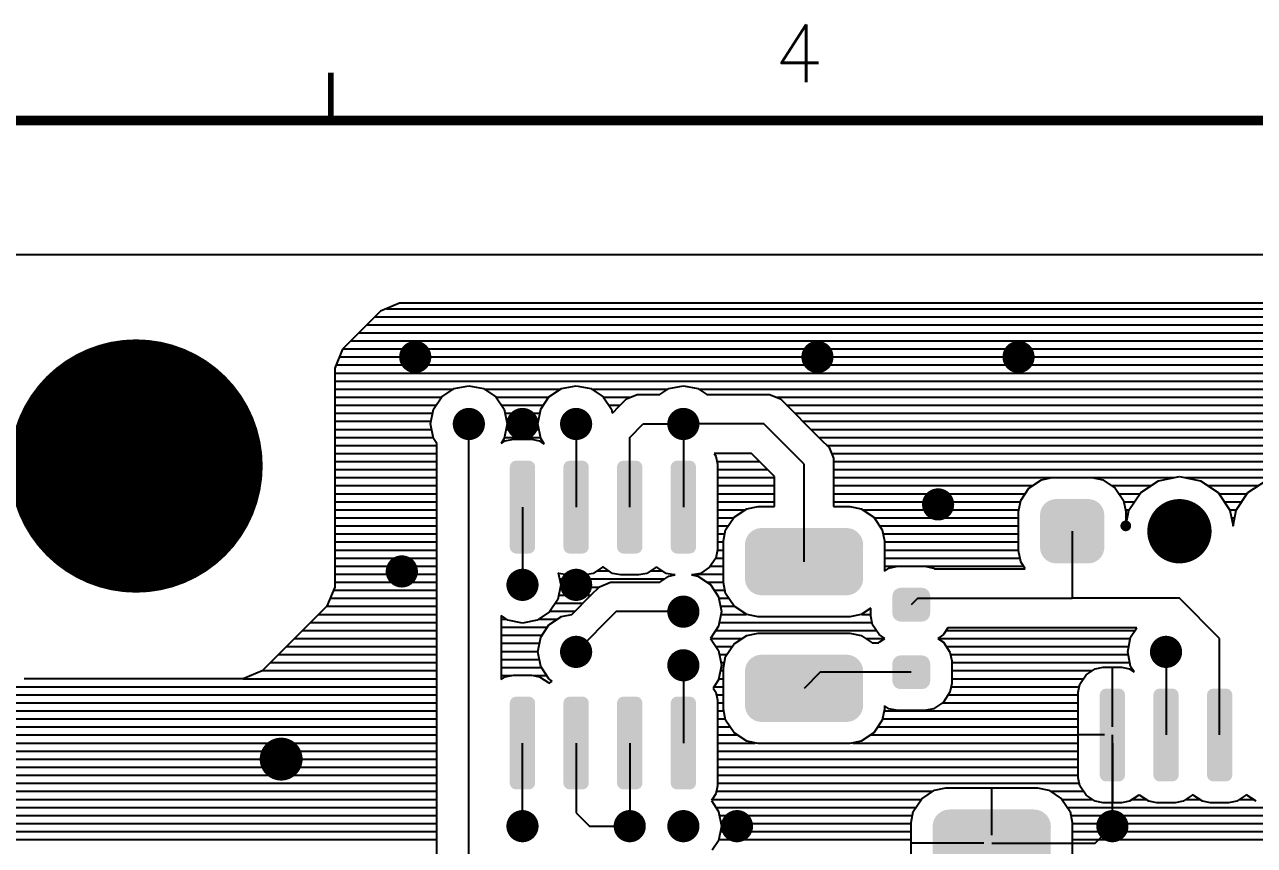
# Model space of a CAD drawing. Extents: x 295 to 953, y 10 to 290.
# Drawn here: x 622.3 to 686.3, y 247.2 to 290 of the extents above; entities that cross this region are included whole.
import ezdxf
from ezdxf.enums import TextEntityAlignment as Align

# ---------------------------------------------------------------- set-up
doc = ezdxf.new("R2010")
doc.units = 0
doc.header["$LTSCALE"] = 5
doc.header["$MEASUREMENT"] = 0
doc.layers.get('0').update_dxf_attribs({"linetype": 'CONTINUOUS', "lineweight": 25})
doc.layers.add('문자', color=4, linetype='CONTINUOUS')
doc.layers.add('테두리', color=3, linetype='CONTINUOUS')
doc.styles.get("Standard").update_dxf_attribs({"font": 'simplex.shx'})

# ---------------------------------------------------------------- blocks, each defined once
blk = doc.blocks.new('C')
at = {"layer": '테두리'}
for points, const_width in [([(161.25, 287.5), (161.25, 285)], 0.3), ([(15, 285), (15, 15), (405, 15), (405, 285), (15, 285)], 0.5)]:
    blk.add_lwpolyline(points, dxfattribs=dict(at, const_width=const_width))
at = {"layer": '문자'}
blk.add_text('4', height=3, dxfattribs=at).set_placement((185.625, 288.5), align=Align.MIDDLE)

msp = doc.modelspace()

# ---------------------------------------------------------------- linework, layer by layer
for p, q in [((845.877, 277.997), (529.077, 277.997)), ((640.809, 275.069), (638.836, 273.096)), ((641.798, 275.477), (640.809, 275.069)), ((641.122, 275.197), (825.722, 275.197)), ((825.045, 275.477), (641.798, 275.477)), ((640.105, 274.359), (826.739, 274.359)), ((640.524, 274.778), (826.319, 274.778)), ((639.686, 273.94), (827.158, 273.94)), ((638.836, 273.096), (638.429, 272.107)), ((638.848, 273.102), (827.996, 273.102)), ((639.267, 273.521), (827.577, 273.521)), ((638.663, 272.683), (828.415, 272.683)), ((638.429, 272.107), (638.429, 260.691)), ((638.429, 271.844), (829.253, 271.844)), ((638.49, 272.264), (828.834, 272.264)), ((638.429, 271.425), (829.516, 271.425)), ((644, 270.604), (644.648, 271.034)), ((644.648, 271.034), (645.414, 271.185)), ((645.414, 271.185), (646.174, 271.034)), ((646.174, 271.034), (646.822, 270.604)), ((649.588, 270.604), (650.236, 271.034)), ((650.236, 271.034), (651.002, 271.185)), ((651.002, 271.185), (651.762, 271.034)), ((651.762, 271.034), (652.41, 270.604)), ((655.366, 270.727), (655.824, 271.034)), ((655.824, 271.034), (656.59, 271.185)), ((656.59, 271.185), (657.35, 271.034)), ((657.35, 271.034), (657.808, 270.727)), ((638.429, 271.006), (644.609, 271.006)), ((638.429, 270.587), (643.994, 270.587)), ((643.57, 269.956), (644, 270.604)), ((646.213, 271.006), (650.197, 271.006)), ((646.822, 270.604), (647.252, 269.956)), ((646.827, 270.587), (649.582, 270.587)), ((649.158, 269.956), (649.588, 270.604)), ((651.801, 271.006), (655.785, 271.006)), ((652.41, 270.604), (652.84, 269.956)), ((652.415, 270.587), (653.846, 270.587)), ((653.186, 270.062), (653.622, 270.492)), ((653.622, 270.492), (654.187, 270.727)), ((654.187, 270.727), (655.366, 270.727)), ((657.389, 271.006), (767.293, 271.006)), ((657.808, 270.727), (661.082, 270.727)), ((661.082, 270.727), (661.647, 270.492)), ((661.423, 270.587), (766.768, 270.587)), ((661.647, 270.492), (663.742, 268.397)), ((638.429, 270.168), (643.709, 270.168)), ((638.429, 269.749), (643.53, 269.749)), ((643.419, 269.19), (643.57, 269.956)), ((647.112, 270.168), (649.297, 270.168)), ((647.252, 269.956), (647.403, 269.19)), ((647.291, 269.749), (649.118, 269.749)), ((649.007, 269.19), (649.158, 269.956)), ((652.7, 270.168), (653.298, 270.168)), ((652.84, 269.956), (652.879, 269.754)), ((652.879, 269.754), (652.924, 269.794)), ((652.924, 269.794), (653.186, 270.062)), ((661.971, 270.168), (735.906, 270.168)), ((662.39, 269.749), (722.83, 269.749)), ((638.429, 269.33), (643.447, 269.33)), ((643.57, 268.43), (643.419, 269.19)), ((645.414, 245.441), (645.414, 269.19)), ((647.403, 269.19), (647.252, 268.43)), ((647.375, 269.33), (649.035, 269.33)), ((649.158, 268.43), (649.007, 269.19)), ((651.002, 269.19), (651.002, 264.859)), ((653.796, 268.492), (654.494, 269.19)), ((654.494, 269.19), (656.59, 269.19)), ((656.59, 269.19), (656.59, 264.859)), ((660.781, 269.19), (656.59, 269.19)), ((662.876, 267.095), (660.781, 269.19)), ((662.809, 269.33), (722.209, 269.33)), ((638.429, 268.911), (643.475, 268.911)), ((638.429, 268.492), (643.558, 268.492)), ((647.263, 268.492), (649.146, 268.492)), ((647.347, 268.911), (649.063, 268.911)), ((653.796, 264.859), (653.796, 268.492)), ((663.228, 268.911), (721.93, 268.911)), ((663.647, 268.492), (716.638, 268.492)), ((638.429, 268.073), (643.737, 268.073)), ((643.737, 268.179), (643.57, 268.43)), ((643.737, 246.453), (643.737, 268.179)), ((647.252, 268.43), (647.09, 268.179)), ((647.09, 268.167), (647.308, 268.313)), ((647.09, 268.179), (647.09, 268.167)), ((647.308, 268.313), (647.733, 268.397)), ((647.733, 268.397), (648.677, 268.397)), ((648.677, 268.397), (649.102, 268.313)), ((649.102, 268.313), (649.342, 268.156)), ((649.342, 268.156), (649.158, 268.43)), ((663.742, 268.397), (664.178, 267.966)), ((664.066, 268.073), (713.408, 268.073)), ((664.178, 267.966), (664.413, 267.402)), ((638.429, 267.653), (643.737, 267.653)), ((638.429, 267.234), (643.737, 267.234)), ((660.144, 267.653), (658.188, 267.653)), ((658.188, 267.653), (658.283, 267.514)), ((658.283, 267.514), (658.367, 267.095)), ((658.339, 267.234), (660.563, 267.234)), ((661.339, 266.458), (660.144, 267.653)), ((664.307, 267.653), (703.579, 267.653)), ((664.413, 267.402), (664.413, 264.893)), ((664.413, 267.234), (703.227, 267.234)), ((638.429, 266.815), (643.737, 266.815)), ((658.367, 267.095), (658.367, 262.63)), ((658.367, 266.815), (660.982, 266.815)), ((662.876, 262.015), (662.876, 267.095)), ((664.413, 266.815), (703.015, 266.815)), ((638.429, 266.396), (643.737, 266.396)), ((638.429, 265.977), (643.737, 265.977)), ((658.367, 266.396), (661.339, 266.396)), ((658.367, 265.977), (661.339, 265.977)), ((661.339, 264.893), (661.339, 266.458)), ((664.413, 266.396), (682.155, 266.396)), ((664.413, 265.977), (674.784, 265.977)), ((674.594, 265.854), (675.242, 266.284)), ((675.242, 266.284), (675.812, 266.396)), ((675.812, 266.396), (677.874, 266.396)), ((677.874, 266.396), (678.444, 266.284)), ((678.444, 266.284), (679.092, 265.854)), ((678.902, 265.977), (680.959, 265.977)), ((680.417, 265.619), (681.339, 266.234)), ((681.339, 266.234), (682.434, 266.452)), ((682.434, 266.452), (683.524, 266.234)), ((682.708, 266.396), (687.743, 266.396)), ((683.524, 266.234), (684.446, 265.619)), ((683.904, 265.977), (686.547, 265.977)), ((686.005, 265.619), (686.927, 266.234)), ((638.429, 265.558), (643.737, 265.558)), ((658.367, 265.558), (661.339, 265.558)), ((664.413, 265.558), (674.399, 265.558)), ((674.164, 265.206), (674.594, 265.854)), ((679.092, 265.854), (679.523, 265.206)), ((679.288, 265.558), (680.378, 265.558)), ((679.802, 264.692), (680.417, 265.619)), ((684.446, 265.619), (685.06, 264.692)), ((684.485, 265.558), (685.966, 265.558)), ((685.39, 264.692), (686.005, 265.619)), ((638.429, 265.139), (643.737, 265.139)), ((638.429, 264.72), (643.737, 264.72)), ((648.208, 264.859), (648.208, 260.808)), ((658.367, 265.139), (661.339, 265.139)), ((658.367, 264.72), (659.814, 264.72)), ((659.233, 264.334), (659.892, 264.776)), ((659.892, 264.776), (660.479, 264.893)), ((660.479, 264.893), (661.339, 264.893)), ((664.413, 265.139), (674.153, 265.139)), ((664.413, 264.893), (665.268, 264.893)), ((665.268, 264.893), (665.854, 264.776)), ((665.854, 264.776), (666.514, 264.334)), ((665.933, 264.72), (674.069, 264.72)), ((674.052, 264.636), (674.164, 265.206)), ((674.052, 262.574), (674.052, 264.636)), ((679.523, 265.206), (679.64, 264.636)), ((679.534, 265.139), (680.098, 265.139)), ((679.618, 264.72), (679.819, 264.72)), ((679.64, 263.882), (679.802, 264.692)), ((679.64, 264.636), (679.64, 263.882)), ((684.764, 265.139), (685.686, 265.139)), ((685.044, 264.72), (685.407, 264.72)), ((685.06, 264.692), (685.228, 263.882)), ((685.228, 263.882), (685.39, 264.692)), ((638.429, 264.301), (643.737, 264.301)), ((658.367, 264.301), (659.21, 264.301)), ((658.791, 263.675), (659.233, 264.334)), ((666.514, 264.334), (666.955, 263.675)), ((666.536, 264.301), (674.052, 264.301)), ((679.64, 264.301), (679.724, 264.301)), ((685.139, 264.301), (685.312, 264.301)), ((638.429, 263.882), (643.737, 263.882)), ((638.429, 263.462), (643.737, 263.462)), ((658.367, 263.882), (658.931, 263.882)), ((658.367, 263.462), (658.752, 263.462)), ((658.674, 263.094), (658.791, 263.675)), ((666.816, 263.882), (674.052, 263.882)), ((666.955, 263.675), (667.073, 263.094)), ((666.994, 263.462), (674.052, 263.462)), ((676.846, 263.602), (676.846, 260.11)), ((685.222, 263.882), (685.228, 263.882)), ((638.429, 263.043), (643.737, 263.043)), ((658.367, 263.043), (658.674, 263.043)), ((658.674, 260.937), (658.674, 263.094)), ((667.073, 263.094), (667.073, 261.529)), ((667.073, 263.043), (674.052, 263.043)), ((638.429, 262.624), (643.737, 262.624)), ((638.429, 262.205), (643.737, 262.205)), ((658.283, 262.205), (657.959, 261.73)), ((658.367, 262.63), (658.283, 262.205)), ((658.283, 262.205), (658.674, 262.205)), ((658.367, 262.624), (658.674, 262.624)), ((667.073, 262.624), (674.052, 262.624)), ((667.073, 262.205), (674.125, 262.205)), ((674.164, 262.004), (674.052, 262.574)), ((638.429, 261.786), (643.737, 261.786)), ((650.102, 261.406), (650.074, 261.428)), ((650.074, 261.428), (650.197, 260.808)), ((652.371, 261.73), (651.896, 261.406)), ((652.08, 261.535), (652.711, 261.535)), ((652.399, 261.764), (652.371, 261.73)), ((652.421, 261.73), (652.399, 261.764)), ((652.896, 261.406), (652.421, 261.73)), ((655.165, 261.73), (654.69, 261.406)), ((654.874, 261.535), (655.505, 261.535)), ((655.193, 261.764), (655.165, 261.73)), ((655.215, 261.73), (655.193, 261.764)), ((655.69, 261.406), (655.215, 261.73)), ((657.959, 261.73), (657.484, 261.406)), ((658.003, 261.786), (658.674, 261.786)), ((667.073, 261.786), (674.304, 261.786)), ((667.073, 261.529), (667.302, 261.685)), ((667.302, 261.685), (667.76, 261.775)), ((667.76, 261.775), (669.163, 261.775)), ((669.163, 261.775), (669.621, 261.685)), ((669.621, 261.685), (669.671, 261.646)), ((669.671, 261.646), (674.399, 261.646)), ((674.399, 261.646), (674.164, 262.004)), ((638.429, 261.367), (643.737, 261.367)), ((638.429, 260.948), (643.737, 260.948)), ((650.197, 260.808), (650.046, 260.048)), ((650.527, 261.322), (650.102, 261.406)), ((650.141, 261.115), (655.612, 261.115)), ((651.471, 261.322), (650.527, 261.322)), ((651.896, 261.406), (651.471, 261.322)), ((652.225, 260.713), (652.79, 260.948)), ((652.79, 260.948), (655.366, 260.948)), ((653.321, 261.322), (652.896, 261.406)), ((654.265, 261.322), (653.321, 261.322)), ((654.69, 261.406), (654.265, 261.322)), ((655.366, 260.948), (655.824, 261.255)), ((656.115, 261.322), (655.69, 261.406)), ((655.824, 261.255), (656.165, 261.322)), ((656.165, 261.322), (656.115, 261.322)), ((657.059, 261.322), (657.009, 261.322)), ((657.009, 261.322), (657.35, 261.255)), ((657.484, 261.406), (657.059, 261.322)), ((657.288, 261.367), (658.674, 261.367)), ((657.35, 261.255), (657.998, 260.825)), ((657.808, 260.948), (658.674, 260.948)), ((657.998, 260.825), (658.428, 260.177)), ((658.791, 260.355), (658.674, 260.937)), ((638.429, 260.691), (638.015, 259.702)), ((638.361, 260.529), (643.737, 260.529)), ((650.091, 260.277), (651.784, 260.277)), ((650.175, 260.696), (652.203, 260.696)), ((650.772, 259.266), (651.789, 260.283)), ((651.789, 260.283), (652.225, 260.713)), ((658.193, 260.529), (658.758, 260.529)), ((658.428, 260.177), (658.579, 259.411)), ((659.233, 259.696), (658.791, 260.355)), ((638.015, 259.702), (634.645, 256.332)), ((638.009, 259.691), (643.737, 259.691)), ((638.188, 260.11), (643.737, 260.11)), ((650.046, 260.048), (649.616, 259.4)), ((649.923, 259.858), (651.365, 259.858)), ((658.439, 260.11), (658.953, 260.11)), ((658.523, 259.691), (659.238, 259.691)), ((659.892, 259.255), (659.233, 259.696)), ((666.352, 259.59), (665.854, 259.255)), ((666.352, 259.182), (666.352, 259.59)), ((668.799, 260.11), (668.464, 259.774)), ((668.799, 260.11), (676.846, 260.11)), ((682.434, 260.11), (676.846, 260.11)), ((684.53, 258.014), (682.434, 260.11)), ((637.171, 258.852), (643.737, 258.852)), ((637.59, 259.271), (643.737, 259.271)), ((647.442, 258.97), (647.09, 259.204)), ((647.09, 259.204), (647.09, 255.874)), ((647.09, 259.02), (647.364, 259.02)), ((648.208, 258.813), (647.442, 258.97)), ((648.968, 258.97), (648.208, 258.813)), ((649.616, 259.4), (648.968, 258.97)), ((649.046, 259.02), (650.024, 259.02)), ((649.588, 258.729), (650.236, 259.16)), ((649.638, 259.439), (650.946, 259.439)), ((650.236, 259.16), (650.772, 259.266)), ((653.097, 259.411), (651.002, 257.316)), ((656.59, 259.411), (653.097, 259.411)), ((658.579, 259.411), (658.428, 258.651)), ((658.467, 258.852), (666.419, 258.852)), ((658.551, 259.271), (659.864, 259.271)), ((660.479, 259.137), (659.892, 259.255)), ((665.268, 259.137), (660.479, 259.137)), ((665.854, 259.255), (665.268, 259.137)), ((665.882, 259.271), (666.352, 259.271)), ((666.447, 258.729), (666.352, 259.182)), ((636.752, 258.433), (643.737, 258.433)), ((647.09, 258.601), (649.504, 258.601)), ((649.158, 258.081), (649.588, 258.729)), ((658.428, 258.651), (658.003, 258.014)), ((658.288, 258.433), (666.642, 258.433)), ((659.892, 258.176), (660.479, 258.294)), ((660.479, 258.294), (665.268, 258.294)), ((665.268, 258.294), (665.854, 258.176)), ((666.788, 258.215), (666.447, 258.729)), ((667.084, 258.014), (666.788, 258.215)), ((670.135, 258.215), (669.839, 258.014)), ((670.375, 258.573), (670.135, 258.215)), ((670.28, 258.433), (680.126, 258.433)), ((680.221, 258.573), (670.375, 258.573)), ((679.892, 258.081), (680.221, 258.573)), ((635.914, 257.595), (643.737, 257.595)), ((636.333, 258.014), (643.737, 258.014)), ((647.09, 258.182), (649.225, 258.182)), ((647.09, 257.763), (649.09, 257.763)), ((649.007, 257.316), (649.158, 258.081)), ((658.003, 258.014), (659.652, 258.014)), ((658.003, 258.014), (658.428, 257.383)), ((658.288, 257.595), (659.143, 257.595)), ((658.791, 257.075), (659.233, 257.735)), ((659.233, 257.735), (659.892, 258.176)), ((665.854, 258.176), (666.424, 257.791)), ((666.095, 258.014), (667.084, 258.014)), ((666.424, 257.791), (666.771, 257.791)), ((666.771, 257.791), (666.788, 257.819)), ((666.788, 257.819), (667.084, 258.014)), ((669.839, 258.014), (679.88, 258.014)), ((669.839, 258.014), (670.135, 257.819)), ((670.135, 257.819), (670.476, 257.304)), ((670.28, 257.595), (679.797, 257.595)), ((679.741, 257.316), (679.892, 258.081)), ((684.53, 252.985), (684.53, 258.014)), ((635.495, 257.176), (643.737, 257.176)), ((647.09, 257.344), (649.012, 257.344)), ((649.158, 256.556), (649.007, 257.316)), ((658.428, 257.383), (658.579, 256.617)), ((658.467, 257.176), (658.858, 257.176)), ((658.674, 256.489), (658.791, 257.075)), ((670.476, 257.304), (670.571, 256.852)), ((670.504, 257.176), (679.769, 257.176)), ((679.892, 256.556), (679.741, 257.316)), ((681.736, 257.316), (681.736, 252.985)), ((634.645, 256.332), (633.656, 255.919)), ((634.657, 256.338), (643.737, 256.338)), ((635.076, 256.757), (643.737, 256.757)), ((647.09, 256.924), (649.085, 256.924)), ((647.09, 256.505), (649.191, 256.505)), ((649.588, 255.907), (649.158, 256.556)), ((656.59, 256.617), (656.59, 252.566)), ((658.579, 256.617), (658.428, 255.857)), ((658.523, 256.338), (658.674, 256.338)), ((658.551, 256.757), (658.73, 256.757)), ((658.674, 254.337), (658.674, 256.489)), ((670.571, 256.852), (670.571, 255.662)), ((670.571, 256.757), (679.852, 256.757)), ((670.571, 256.338), (677.891, 256.338)), ((677.567, 256.12), (678.042, 256.438)), ((678.042, 256.438), (678.467, 256.522)), ((678.467, 256.522), (679.411, 256.522)), ((678.942, 253.404), (678.942, 256.522)), ((679.411, 256.522), (679.836, 256.438)), ((679.836, 256.438), (680.076, 256.282)), ((680.076, 256.282), (679.892, 256.556)), ((679.987, 256.338), (680.031, 256.338)), ((633.656, 255.919), (622.24, 255.919)), ((633.656, 255.919), (643.737, 255.919)), ((647.09, 256.086), (647.632, 256.086)), ((647.09, 255.874), (647.308, 256.019)), ((647.308, 256.019), (647.733, 256.103)), ((647.733, 256.103), (648.677, 256.103)), ((648.677, 256.103), (649.102, 256.019)), ((648.778, 256.086), (649.47, 256.086)), ((649.102, 256.019), (649.577, 255.701)), ((649.577, 255.701), (649.605, 255.667)), ((649.761, 255.79), (649.588, 255.907)), ((649.605, 255.667), (649.627, 255.701)), ((649.627, 255.701), (649.761, 255.79)), ((658.428, 255.857), (658.143, 255.427)), ((658.439, 255.919), (658.674, 255.919)), ((663.714, 256.254), (662.876, 255.416)), ((668.464, 256.254), (663.714, 256.254)), ((670.571, 255.662), (670.476, 255.209)), ((670.571, 255.919), (677.433, 255.919)), ((677.243, 255.639), (677.567, 256.12)), ((555.145, 255.5), (643.737, 255.5)), ((555.173, 255.08), (643.737, 255.08)), ((658.143, 255.427), (658.283, 255.22)), ((658.193, 255.5), (658.674, 255.5)), ((658.283, 255.22), (658.367, 254.801)), ((658.311, 255.08), (658.674, 255.08)), ((670.476, 255.209), (670.135, 254.695)), ((670.392, 255.08), (677.159, 255.08)), ((670.537, 255.5), (677.215, 255.5)), ((677.159, 255.22), (677.243, 255.639)), ((677.159, 250.755), (677.159, 255.22)), ((555.089, 254.661), (643.737, 254.661)), ((658.367, 254.801), (658.367, 250.336)), ((658.367, 254.661), (658.674, 254.661)), ((667.302, 254.348), (667.073, 254.505)), ((667.073, 254.505), (667.073, 254.337)), ((670.135, 254.695), (669.621, 254.348)), ((670.09, 254.661), (677.159, 254.661)), ((554.625, 253.823), (643.737, 253.823)), ((554.91, 254.242), (643.737, 254.242)), ((658.367, 254.242), (658.696, 254.242)), ((658.367, 253.823), (658.78, 253.823)), ((658.791, 253.756), (658.674, 254.337)), ((659.233, 253.097), (658.791, 253.756)), ((666.955, 253.756), (666.514, 253.097)), ((667.073, 254.337), (666.955, 253.756)), ((666.966, 253.823), (677.159, 253.823)), ((667.05, 254.242), (677.159, 254.242)), ((667.76, 254.259), (667.302, 254.348)), ((669.163, 254.259), (667.76, 254.259)), ((669.621, 254.348), (669.163, 254.259)), ((617.077, 253.404), (643.737, 253.404)), ((658.367, 253.404), (659.026, 253.404)), ((659.892, 252.655), (659.233, 253.097)), ((666.514, 253.097), (665.854, 252.655)), ((666.721, 253.404), (677.159, 253.404)), ((618.334, 252.985), (643.737, 252.985)), ((618.96, 252.566), (643.737, 252.566)), ((648.208, 248.235), (648.208, 252.566)), ((651.002, 252.566), (651.002, 248.934)), ((653.796, 252.566), (653.796, 248.235)), ((658.367, 252.985), (659.395, 252.985)), ((658.367, 252.566), (660.322, 252.566)), ((660.479, 252.538), (659.892, 252.655)), ((665.268, 252.538), (660.479, 252.538)), ((665.854, 252.655), (665.268, 252.538)), ((665.424, 252.566), (677.159, 252.566)), ((666.352, 252.985), (677.159, 252.985)), ((678.522, 252.985), (677.159, 252.985)), ((678.942, 248.235), (678.942, 252.985)), ((678.942, 252.566), (678.942, 249.448)), ((619.256, 252.147), (643.737, 252.147)), ((658.367, 252.147), (677.159, 252.147)), ((619.536, 251.728), (643.737, 251.728)), ((619.709, 251.309), (643.737, 251.309)), ((658.367, 251.728), (677.159, 251.728)), ((658.367, 251.309), (677.159, 251.309)), ((619.793, 250.889), (643.737, 250.889)), ((658.367, 250.889), (677.159, 250.889)), ((677.243, 250.331), (677.159, 250.755)), ((619.848, 250.051), (643.737, 250.051)), ((619.876, 250.47), (643.737, 250.47)), ((658.283, 249.912), (658.048, 249.565)), ((658.367, 250.336), (658.283, 249.912)), ((658.311, 250.051), (669.593, 250.051)), ((658.367, 250.47), (677.215, 250.47)), ((669.012, 249.666), (669.671, 250.107)), ((669.671, 250.107), (670.258, 250.224)), ((670.258, 250.224), (675.047, 250.224)), ((672.655, 247.766), (672.655, 250.224)), ((675.047, 250.224), (675.633, 250.107)), ((675.633, 250.107), (676.293, 249.666)), ((675.712, 250.051), (677.433, 250.051)), ((677.567, 249.856), (677.243, 250.331)), ((680.339, 249.889), (680.311, 249.856)), ((680.361, 249.856), (680.339, 249.889)), ((683.133, 249.889), (683.105, 249.856)), ((683.155, 249.856), (683.133, 249.889)), ((685.927, 249.889), (685.899, 249.856)), ((685.949, 249.856), (685.927, 249.889)), ((619.765, 249.632), (643.737, 249.632)), ((658.048, 249.565), (658.428, 249.001)), ((658.093, 249.632), (668.989, 249.632)), ((668.57, 249.006), (669.012, 249.666)), ((676.293, 249.666), (676.734, 249.006)), ((676.315, 249.632), (677.891, 249.632)), ((678.042, 249.532), (677.567, 249.856)), ((678.467, 249.448), (678.042, 249.532)), ((679.411, 249.448), (678.467, 249.448)), ((679.836, 249.532), (679.411, 249.448)), ((680.311, 249.856), (679.836, 249.532)), ((679.987, 249.632), (680.685, 249.632)), ((680.836, 249.532), (680.361, 249.856)), ((681.261, 249.448), (680.836, 249.532)), ((682.205, 249.448), (681.261, 249.448)), ((682.63, 249.532), (682.205, 249.448)), ((683.105, 249.856), (682.63, 249.532)), ((682.781, 249.632), (683.479, 249.632)), ((683.63, 249.532), (683.155, 249.856)), ((684.055, 249.448), (683.63, 249.532)), ((684.999, 249.448), (684.055, 249.448)), ((685.424, 249.532), (684.999, 249.448)), ((685.899, 249.856), (685.424, 249.532)), ((685.575, 249.632), (686.273, 249.632)), ((686.424, 249.532), (685.949, 249.856)), ((619.441, 248.794), (643.737, 248.794)), ((619.681, 249.213), (643.737, 249.213)), ((651.002, 248.934), (651.7, 248.235)), ((658.288, 249.213), (668.71, 249.213)), ((658.428, 249.001), (658.579, 248.235)), ((658.467, 248.794), (668.531, 248.794)), ((668.453, 248.425), (668.57, 249.006)), ((676.595, 249.213), (689.888, 249.213)), ((676.734, 249.006), (676.852, 248.425)), ((676.773, 248.794), (690.045, 248.794)), ((619.161, 248.375), (643.737, 248.375)), ((651.7, 248.235), (653.796, 248.235)), ((658.579, 248.235), (658.428, 247.475)), ((658.551, 248.375), (668.453, 248.375)), ((668.453, 246.268), (668.453, 248.425)), ((676.852, 248.425), (676.852, 246.268)), ((676.852, 248.375), (690.324, 248.375)), ((678.047, 247.347), (678.942, 248.235)), ((618.122, 247.537), (643.737, 247.537)), ((618.748, 247.956), (643.737, 247.956)), ((658.428, 247.475), (658.098, 246.978)), ((658.439, 247.537), (668.453, 247.537)), ((658.523, 247.956), (668.453, 247.956)), ((672.236, 247.347), (668.453, 247.347)), ((672.655, 247.347), (678.047, 247.347)), ((673.074, 247.347), (676.852, 247.347)), ((676.852, 247.956), (690.933, 247.956)), ((676.852, 247.537), (712.391, 247.537))]:
    msp.add_line(p, q)
for points, const_width in [([(624.774, 267, 1), (631.374, 267, 1)], 6.599), ([(642.2, 272.683, 1), (643.039, 272.683, 1)], 0.838), ([(663.155, 272.683, 1), (663.994, 272.683, 1)], 0.838), ([(673.633, 272.683, 1), (674.471, 272.683, 1)], 0.838), ([(644.994, 269.19, 1), (645.833, 269.19, 1)], 0.838), ([(647.788, 269.19, 1), (648.627, 269.19, 1)], 0.838), ([(650.582, 269.19, 1), (651.421, 269.19, 1)], 0.838), ([(656.17, 269.19, 1), (657.009, 269.19, 1)], 0.838), ([(669.442, 264.999, 1), (670.28, 264.999, 1)], 0.838), ([(681.596, 263.602, 1), (683.272, 263.602, 1)], 1.676), ([(679.5, 263.882, 1), (679.78, 263.882, 1)], 0.279), ([(641.502, 261.507, 1), (642.34, 261.507, 1)], 0.838), ([(647.788, 260.808, 1), (648.627, 260.808, 1)], 0.838), ([(650.582, 260.808, 1), (651.421, 260.808, 1)], 0.838), ([(656.17, 259.411, 1), (657.009, 259.411, 1)], 0.838), ([(650.582, 257.316, 1), (651.421, 257.316, 1)], 0.838), ([(681.316, 257.316, 1), (682.155, 257.316, 1)], 0.838), ([(656.17, 256.617, 1), (657.009, 256.617, 1)], 0.838), ([(635.076, 251.728, 1), (636.193, 251.728, 1)], 1.118), ([(647.788, 248.235, 1), (648.627, 248.235, 1)], 0.838), ([(653.376, 248.235, 1), (654.215, 248.235, 1)], 0.838), ([(656.17, 248.235, 1), (657.009, 248.235, 1)], 0.838), ([(658.964, 248.235, 1), (659.803, 248.235, 1)], 0.838), ([(678.522, 248.235, 1), (679.361, 248.235, 1)], 0.838)]:
    msp.add_lwpolyline(points, format="xyb", close=True, dxfattribs=dict(const_width=const_width))
for points in [[(647.639, 267.171), (647.656, 267.193), (648.781, 267.171), (648.752, 267.193)], [(647.656, 267.193), (647.738, 267.244), (648.752, 267.193), (648.685, 267.244)], [(647.738, 267.244), (647.759, 267.257), (648.685, 267.244), (648.641, 267.257)], [(647.759, 267.257), (647.87, 267.277), (648.641, 267.257), (648.569, 267.277)], [(647.87, 267.277), (647.878, 267.279), (648.569, 267.277), (648.537, 267.279)], [(650.433, 267.171), (650.45, 267.193), (651.575, 267.171), (651.546, 267.193)], [(650.45, 267.193), (650.532, 267.244), (651.546, 267.193), (651.479, 267.244)], [(650.532, 267.244), (650.553, 267.257), (651.479, 267.244), (651.435, 267.257)], [(650.553, 267.257), (650.664, 267.277), (651.435, 267.257), (651.363, 267.277)], [(650.664, 267.277), (650.672, 267.279), (651.363, 267.277), (651.331, 267.279)], [(653.227, 267.171), (653.244, 267.193), (654.369, 267.171), (654.34, 267.193)], [(653.244, 267.193), (653.326, 267.244), (654.34, 267.193), (654.273, 267.244)], [(653.326, 267.244), (653.347, 267.257), (654.273, 267.244), (654.229, 267.257)], [(653.347, 267.257), (653.458, 267.277), (654.229, 267.257), (654.157, 267.277)], [(653.458, 267.277), (653.466, 267.279), (654.157, 267.277), (654.125, 267.279)], [(656.021, 267.171), (656.038, 267.193), (657.163, 267.171), (657.134, 267.193)], [(656.038, 267.193), (656.12, 267.244), (657.134, 267.193), (657.067, 267.244)], [(656.12, 267.244), (656.141, 267.257), (657.067, 267.244), (657.023, 267.257)], [(656.141, 267.257), (656.252, 267.277), (657.023, 267.257), (656.951, 267.277)], [(656.252, 267.277), (656.26, 267.279), (656.951, 267.277), (656.919, 267.279)], [(647.548, 266.949), (647.55, 266.981), (648.867, 266.949), (648.861, 266.981)], [(647.548, 262.769), (647.548, 266.949), (648.867, 262.769), (648.867, 266.949)], [(647.55, 266.981), (647.575, 267.068), (648.861, 266.981), (648.845, 267.068)], [(647.575, 267.068), (647.583, 267.097), (648.845, 267.068), (648.827, 267.097)], [(647.583, 267.097), (647.639, 267.171), (648.827, 267.097), (648.781, 267.171)], [(650.342, 266.949), (650.344, 266.981), (651.661, 266.949), (651.655, 266.981)], [(650.342, 262.769), (650.342, 266.949), (651.661, 262.769), (651.661, 266.949)], [(650.344, 266.981), (650.369, 267.068), (651.655, 266.981), (651.639, 267.068)], [(650.369, 267.068), (650.377, 267.097), (651.639, 267.068), (651.621, 267.097)], [(650.377, 267.097), (650.433, 267.171), (651.621, 267.097), (651.575, 267.171)], [(653.136, 266.949), (653.138, 266.981), (654.455, 266.949), (654.449, 266.981)], [(653.136, 262.769), (653.136, 266.949), (654.455, 262.769), (654.455, 266.949)], [(653.138, 266.981), (653.163, 267.068), (654.449, 266.981), (654.433, 267.068)], [(653.163, 267.068), (653.171, 267.097), (654.433, 267.068), (654.415, 267.097)], [(653.171, 267.097), (653.227, 267.171), (654.415, 267.097), (654.369, 267.171)], [(655.93, 266.949), (655.932, 266.981), (657.249, 266.949), (657.243, 266.981)], [(655.93, 262.769), (655.93, 266.949), (657.249, 262.769), (657.249, 266.949)], [(655.932, 266.981), (655.957, 267.068), (657.243, 266.981), (657.227, 267.068)], [(655.957, 267.068), (655.965, 267.097), (657.227, 267.068), (657.209, 267.097)], [(655.965, 267.097), (656.021, 267.171), (657.209, 267.097), (657.163, 267.171)], [(675.816, 265.256), (675.885, 265.264), (677.864, 265.256), (677.838, 265.264)], [(675.885, 265.264), (676.008, 265.279), (677.838, 265.264), (677.684, 265.279)], [(675.184, 264.594), (675.196, 264.632), (678.505, 264.594), (678.5, 264.632)], [(675.196, 264.632), (675.241, 264.779), (678.5, 264.632), (678.447, 264.779)], [(675.241, 264.779), (675.262, 264.814), (678.447, 264.779), (678.435, 264.814)], [(675.262, 264.814), (675.339, 264.945), (678.435, 264.814), (678.349, 264.945)], [(675.339, 264.945), (675.368, 264.976), (678.349, 264.945), (678.329, 264.976)], [(675.368, 264.976), (675.472, 265.085), (678.329, 264.976), (678.215, 265.085)], [(675.472, 265.085), (675.51, 265.109), (678.215, 265.085), (678.189, 265.109)], [(675.51, 265.109), (675.634, 265.191), (678.189, 265.109), (678.051, 265.191)], [(675.634, 265.191), (675.68, 265.207), (678.051, 265.191), (678.023, 265.207)], [(675.68, 265.207), (675.816, 265.256), (678.023, 265.207), (677.864, 265.256)], [(675.17, 264.44), (675.184, 264.594), (678.522, 264.44), (678.505, 264.594)], [(675.17, 262.764), (675.17, 264.44), (678.522, 262.764), (678.522, 264.44)], [(659.884, 263.276), (659.986, 263.439), (665.869, 263.276), (665.766, 263.439)], [(659.986, 263.439), (659.99, 263.443), (665.766, 263.439), (665.763, 263.443)], [(659.99, 263.443), (660.126, 263.579), (665.763, 263.443), (665.626, 263.579)], [(660.126, 263.579), (660.131, 263.582), (665.626, 263.579), (665.622, 263.582)], [(660.131, 263.582), (660.293, 263.684), (665.622, 263.582), (665.458, 263.684)], [(660.293, 263.684), (660.3, 263.686), (665.458, 263.684), (665.454, 263.686)], [(660.3, 263.686), (660.48, 263.749), (665.454, 263.686), (665.27, 263.749)], [(660.48, 263.749), (660.492, 263.75), (665.27, 263.749), (665.266, 263.75)], [(660.492, 263.75), (660.677, 263.771), (665.266, 263.75), (665.075, 263.771)], [(660.677, 263.771), (660.677, 263.775), (665.075, 263.771), (665.075, 263.775)], [(647.554, 262.738), (647.548, 262.769), (648.865, 262.738), (648.867, 262.769)], [(647.57, 262.651), (647.554, 262.738), (648.84, 262.651), (648.865, 262.738)], [(650.348, 262.738), (650.342, 262.769), (651.659, 262.738), (651.661, 262.769)], [(650.364, 262.651), (650.348, 262.738), (651.634, 262.651), (651.659, 262.738)], [(653.142, 262.738), (653.136, 262.769), (654.453, 262.738), (654.455, 262.769)], [(653.158, 262.651), (653.142, 262.738), (654.428, 262.651), (654.453, 262.738)], [(655.936, 262.738), (655.93, 262.769), (657.247, 262.738), (657.249, 262.769)], [(655.952, 262.651), (655.936, 262.738), (657.222, 262.651), (657.247, 262.738)], [(659.794, 262.892), (659.816, 263.084), (665.958, 262.892), (665.936, 263.084)], [(659.797, 262.822), (659.794, 262.892), (665.955, 262.822), (665.958, 262.892)], [(659.797, 261.208), (659.797, 262.822), (665.955, 261.208), (665.955, 262.822)], [(659.816, 263.084), (659.818, 263.089), (665.936, 263.084), (665.935, 263.089)], [(659.818, 263.089), (659.881, 263.271), (665.935, 263.089), (665.871, 263.271)], [(659.881, 263.271), (659.884, 263.276), (665.871, 263.271), (665.869, 263.276)], [(675.187, 262.61), (675.17, 262.764), (678.508, 262.61), (678.522, 262.764)], [(647.588, 262.622), (647.57, 262.651), (648.832, 262.622), (648.84, 262.651)], [(647.634, 262.548), (647.588, 262.622), (648.776, 262.548), (648.832, 262.622)], [(647.663, 262.525), (647.634, 262.548), (648.759, 262.525), (648.776, 262.548)], [(647.73, 262.475), (647.663, 262.525), (648.677, 262.475), (648.759, 262.525)], [(647.775, 262.462), (647.73, 262.475), (648.656, 262.462), (648.677, 262.475)], [(647.846, 262.441), (647.775, 262.462), (648.545, 262.441), (648.656, 262.462)], [(647.878, 262.44), (647.846, 262.441), (648.537, 262.44), (648.545, 262.441)], [(650.382, 262.622), (650.364, 262.651), (651.626, 262.622), (651.634, 262.651)], [(650.428, 262.548), (650.382, 262.622), (651.57, 262.548), (651.626, 262.622)], [(650.457, 262.525), (650.428, 262.548), (651.553, 262.525), (651.57, 262.548)], [(650.524, 262.475), (650.457, 262.525), (651.471, 262.475), (651.553, 262.525)], [(650.569, 262.462), (650.524, 262.475), (651.45, 262.462), (651.471, 262.475)], [(650.64, 262.441), (650.569, 262.462), (651.339, 262.441), (651.45, 262.462)], [(650.672, 262.44), (650.64, 262.441), (651.331, 262.44), (651.339, 262.441)], [(653.176, 262.622), (653.158, 262.651), (654.42, 262.622), (654.428, 262.651)], [(653.222, 262.548), (653.176, 262.622), (654.364, 262.548), (654.42, 262.622)], [(653.251, 262.525), (653.222, 262.548), (654.347, 262.525), (654.364, 262.548)], [(653.318, 262.475), (653.251, 262.525), (654.265, 262.475), (654.347, 262.525)], [(653.363, 262.462), (653.318, 262.475), (654.244, 262.462), (654.265, 262.475)], [(653.434, 262.441), (653.363, 262.462), (654.133, 262.441), (654.244, 262.462)], [(653.466, 262.44), (653.434, 262.441), (654.125, 262.44), (654.133, 262.441)], [(655.97, 262.622), (655.952, 262.651), (657.214, 262.622), (657.222, 262.651)], [(656.016, 262.548), (655.97, 262.622), (657.158, 262.548), (657.214, 262.622)], [(656.045, 262.525), (656.016, 262.548), (657.141, 262.525), (657.158, 262.548)], [(656.112, 262.475), (656.045, 262.525), (657.059, 262.475), (657.141, 262.525)], [(656.157, 262.462), (656.112, 262.475), (657.038, 262.462), (657.059, 262.475)], [(656.228, 262.441), (656.157, 262.462), (656.927, 262.441), (657.038, 262.462)], [(656.26, 262.44), (656.228, 262.441), (656.919, 262.44), (656.927, 262.441)], [(675.192, 262.572), (675.187, 262.61), (678.496, 262.572), (678.508, 262.61)], [(675.245, 262.426), (675.192, 262.572), (678.451, 262.426), (678.496, 262.572)], [(675.258, 262.39), (675.245, 262.426), (678.43, 262.39), (678.451, 262.426)], [(675.343, 262.259), (675.258, 262.39), (678.353, 262.259), (678.43, 262.39)], [(675.363, 262.228), (675.343, 262.259), (678.324, 262.228), (678.353, 262.259)], [(675.477, 262.119), (675.363, 262.228), (678.22, 262.119), (678.324, 262.228)], [(675.503, 262.095), (675.477, 262.119), (678.183, 262.095), (678.22, 262.119)], [(675.641, 262.014), (675.503, 262.095), (678.058, 262.014), (678.183, 262.095)], [(675.67, 261.997), (675.641, 262.014), (678.012, 261.997), (678.058, 262.014)], [(675.828, 261.948), (675.67, 261.997), (677.876, 261.948), (678.012, 261.997)], [(675.854, 261.94), (675.828, 261.948), (677.807, 261.94), (677.876, 261.948)], [(676.008, 261.926), (675.854, 261.94), (677.684, 261.926), (677.807, 261.94)], [(659.794, 261.138), (659.797, 261.208), (665.958, 261.138), (665.955, 261.208)], [(659.816, 260.947), (659.794, 261.138), (665.936, 260.947), (665.958, 261.138)], [(659.817, 260.941), (659.816, 260.947), (665.935, 260.941), (665.936, 260.947)], [(659.881, 260.759), (659.817, 260.941), (665.872, 260.759), (665.935, 260.941)], [(659.883, 260.754), (659.881, 260.759), (665.868, 260.754), (665.872, 260.759)], [(659.986, 260.592), (659.883, 260.754), (665.766, 260.592), (665.868, 260.754)], [(659.989, 260.587), (659.986, 260.592), (665.762, 260.587), (665.766, 260.592)], [(660.126, 260.451), (659.989, 260.587), (665.627, 260.451), (665.762, 260.587)], [(660.13, 260.448), (660.126, 260.451), (665.621, 260.448), (665.627, 260.451)], [(660.294, 260.346), (660.13, 260.448), (665.459, 260.346), (665.621, 260.448)], [(660.298, 260.344), (660.294, 260.346), (665.452, 260.344), (665.459, 260.346)], [(660.482, 260.281), (660.298, 260.344), (665.272, 260.281), (665.452, 260.344)], [(660.486, 260.28), (660.482, 260.281), (665.261, 260.28), (665.272, 260.281)], [(660.677, 260.259), (660.486, 260.28), (665.075, 260.259), (665.261, 260.28)], [(660.677, 260.255), (660.677, 260.259), (665.075, 260.255), (665.075, 260.259)], [(667.475, 259.333), (667.475, 260.216), (669.453, 259.333), (669.453, 260.216)], [(667.478, 260.216), (667.496, 260.34), (669.45, 260.216), (669.43, 260.34)], [(667.496, 260.34), (667.502, 260.354), (669.43, 260.34), (669.428, 260.354)], [(667.502, 260.354), (667.556, 260.466), (669.428, 260.354), (669.37, 260.466)], [(667.556, 260.466), (667.567, 260.477), (669.37, 260.466), (669.364, 260.477)], [(667.567, 260.477), (667.653, 260.566), (669.364, 260.477), (669.273, 260.566)], [(667.653, 260.566), (667.669, 260.575), (669.273, 260.566), (669.264, 260.575)], [(667.669, 260.575), (667.776, 260.631), (669.264, 260.575), (669.147, 260.631)], [(667.776, 260.631), (667.803, 260.636), (669.147, 260.631), (669.138, 260.636)], [(667.803, 260.636), (667.914, 260.654), (669.138, 260.636), (669.014, 260.654)], [(667.498, 259.209), (667.478, 259.333), (669.432, 259.209), (669.45, 259.333)], [(667.5, 259.195), (667.498, 259.209), (669.426, 259.195), (669.432, 259.209)], [(667.558, 259.083), (667.5, 259.195), (669.372, 259.083), (669.426, 259.195)], [(667.564, 259.071), (667.558, 259.083), (669.361, 259.071), (669.372, 259.083)], [(667.656, 258.982), (667.564, 259.071), (669.276, 258.982), (669.361, 259.071)], [(667.664, 258.974), (667.656, 258.982), (669.259, 258.974), (669.276, 258.982)], [(667.781, 258.917), (667.664, 258.974), (669.152, 258.917), (669.259, 258.974)], [(667.79, 258.913), (667.781, 258.917), (669.126, 258.913), (669.152, 258.917)], [(667.914, 258.894), (667.79, 258.913), (669.014, 258.894), (669.126, 258.913)], [(659.99, 256.844), (660.126, 256.979), (665.763, 256.844), (665.626, 256.979)], [(660.126, 256.979), (660.131, 256.983), (665.626, 256.979), (665.622, 256.983)], [(660.131, 256.983), (660.293, 257.085), (665.622, 256.983), (665.458, 257.085)], [(660.293, 257.085), (660.3, 257.087), (665.458, 257.085), (665.454, 257.087)], [(660.3, 257.087), (660.48, 257.15), (665.454, 257.087), (665.27, 257.15)], [(660.48, 257.15), (660.492, 257.151), (665.27, 257.15), (665.266, 257.151)], [(660.492, 257.151), (660.677, 257.171), (665.266, 257.151), (665.075, 257.171)], [(660.677, 257.171), (660.677, 257.176), (665.075, 257.171), (665.075, 257.176)], [(667.502, 256.833), (667.556, 256.945), (669.428, 256.833), (669.37, 256.945)], [(667.556, 256.945), (667.567, 256.957), (669.37, 256.945), (669.364, 256.957)], [(667.567, 256.957), (667.653, 257.046), (669.364, 256.957), (669.273, 257.046)], [(667.653, 257.046), (667.669, 257.054), (669.273, 257.046), (669.264, 257.054)], [(667.669, 257.054), (667.776, 257.111), (669.264, 257.054), (669.147, 257.111)], [(667.776, 257.111), (667.803, 257.115), (669.147, 257.111), (669.138, 257.115)], [(667.803, 257.115), (667.914, 257.134), (669.138, 257.115), (669.014, 257.134)], [(659.794, 256.293), (659.816, 256.484), (665.958, 256.293), (665.936, 256.484)], [(659.797, 256.223), (659.794, 256.293), (665.955, 256.223), (665.958, 256.293)], [(659.816, 256.484), (659.818, 256.49), (665.936, 256.484), (665.935, 256.49)], [(659.818, 256.49), (659.881, 256.671), (665.935, 256.49), (665.871, 256.671)], [(659.881, 256.671), (659.884, 256.676), (665.871, 256.671), (665.869, 256.676)], [(659.884, 256.676), (659.986, 256.839), (665.869, 256.676), (665.766, 256.839)], [(659.986, 256.839), (659.99, 256.844), (665.766, 256.839), (665.763, 256.844)], [(667.475, 255.812), (667.475, 256.695), (669.453, 255.812), (669.453, 256.695)], [(667.478, 256.695), (667.496, 256.819), (669.45, 256.695), (669.43, 256.819)], [(667.496, 256.819), (667.502, 256.833), (669.43, 256.819), (669.428, 256.833)], [(659.797, 254.608), (659.797, 256.223), (665.955, 254.608), (665.955, 256.223)], [(667.498, 255.689), (667.478, 255.812), (669.432, 255.689), (669.45, 255.812)], [(667.5, 255.675), (667.498, 255.689), (669.426, 255.675), (669.432, 255.689)], [(667.558, 255.563), (667.5, 255.675), (669.372, 255.563), (669.426, 255.675)], [(667.564, 255.551), (667.558, 255.563), (669.361, 255.551), (669.372, 255.563)], [(667.656, 255.462), (667.564, 255.551), (669.276, 255.462), (669.361, 255.551)], [(667.664, 255.453), (667.656, 255.462), (669.259, 255.453), (669.276, 255.462)], [(667.781, 255.397), (667.664, 255.453), (669.152, 255.397), (669.259, 255.453)], [(667.79, 255.392), (667.781, 255.397), (669.126, 255.392), (669.152, 255.397)], [(667.914, 255.374), (667.79, 255.392), (669.014, 255.374), (669.126, 255.392)], [(678.282, 255.075), (678.284, 255.106), (679.601, 255.075), (679.595, 255.106)], [(678.282, 250.895), (678.282, 255.075), (679.601, 250.895), (679.601, 255.075)], [(678.284, 255.106), (678.309, 255.194), (679.595, 255.106), (679.579, 255.194)], [(678.309, 255.194), (678.317, 255.223), (679.579, 255.194), (679.561, 255.223)], [(678.317, 255.223), (678.373, 255.297), (679.561, 255.223), (679.515, 255.297)], [(678.373, 255.297), (678.39, 255.319), (679.515, 255.297), (679.486, 255.319)], [(678.39, 255.319), (678.472, 255.37), (679.486, 255.319), (679.419, 255.37)], [(678.472, 255.37), (678.493, 255.382), (679.419, 255.37), (679.375, 255.382)], [(678.493, 255.382), (678.604, 255.403), (679.375, 255.382), (679.303, 255.403)], [(678.604, 255.403), (678.612, 255.405), (679.303, 255.403), (679.271, 255.405)], [(681.076, 255.075), (681.078, 255.106), (682.395, 255.075), (682.389, 255.106)], [(681.076, 250.895), (681.076, 255.075), (682.395, 250.895), (682.395, 255.075)], [(681.078, 255.106), (681.103, 255.194), (682.389, 255.106), (682.373, 255.194)], [(681.103, 255.194), (681.111, 255.223), (682.373, 255.194), (682.355, 255.223)], [(681.111, 255.223), (681.167, 255.297), (682.355, 255.223), (682.309, 255.297)], [(681.167, 255.297), (681.184, 255.319), (682.309, 255.297), (682.28, 255.319)], [(681.184, 255.319), (681.266, 255.37), (682.28, 255.319), (682.213, 255.37)], [(681.266, 255.37), (681.287, 255.382), (682.213, 255.37), (682.169, 255.382)], [(681.287, 255.382), (681.398, 255.403), (682.169, 255.382), (682.097, 255.403)], [(681.398, 255.403), (681.406, 255.405), (682.097, 255.403), (682.065, 255.405)], [(683.87, 255.075), (683.872, 255.106), (685.189, 255.075), (685.183, 255.106)], [(683.87, 250.895), (683.87, 255.075), (685.189, 250.895), (685.189, 255.075)], [(683.872, 255.106), (683.897, 255.194), (685.183, 255.106), (685.167, 255.194)], [(683.897, 255.194), (683.905, 255.223), (685.167, 255.194), (685.149, 255.223)], [(683.905, 255.223), (683.961, 255.297), (685.149, 255.223), (685.103, 255.297)], [(683.961, 255.297), (683.978, 255.319), (685.103, 255.297), (685.074, 255.319)], [(683.978, 255.319), (684.06, 255.37), (685.074, 255.319), (685.007, 255.37)], [(684.06, 255.37), (684.081, 255.382), (685.007, 255.37), (684.963, 255.382)], [(684.081, 255.382), (684.192, 255.403), (684.963, 255.382), (684.891, 255.403)], [(684.192, 255.403), (684.2, 255.405), (684.891, 255.403), (684.859, 255.405)], [(647.548, 254.656), (647.55, 254.687), (648.867, 254.656), (648.861, 254.687)], [(647.548, 250.476), (647.548, 254.656), (648.867, 250.476), (648.867, 254.656)], [(647.55, 254.687), (647.575, 254.775), (648.861, 254.687), (648.845, 254.775)], [(647.575, 254.775), (647.583, 254.803), (648.845, 254.775), (648.827, 254.803)], [(647.583, 254.803), (647.639, 254.877), (648.827, 254.803), (648.781, 254.877)], [(647.639, 254.877), (647.656, 254.9), (648.781, 254.877), (648.752, 254.9)], [(647.656, 254.9), (647.738, 254.95), (648.752, 254.9), (648.685, 254.95)], [(647.738, 254.95), (647.759, 254.963), (648.685, 254.95), (648.641, 254.963)], [(647.759, 254.963), (647.87, 254.984), (648.641, 254.963), (648.569, 254.984)], [(647.87, 254.984), (647.878, 254.985), (648.569, 254.984), (648.537, 254.985)], [(650.342, 254.656), (650.344, 254.687), (651.661, 254.656), (651.655, 254.687)], [(650.342, 250.476), (650.342, 254.656), (651.661, 250.476), (651.661, 254.656)], [(650.344, 254.687), (650.369, 254.775), (651.655, 254.687), (651.639, 254.775)], [(650.369, 254.775), (650.377, 254.803), (651.639, 254.775), (651.621, 254.803)], [(650.377, 254.803), (650.433, 254.877), (651.621, 254.803), (651.575, 254.877)], [(650.433, 254.877), (650.45, 254.9), (651.575, 254.877), (651.546, 254.9)], [(650.45, 254.9), (650.532, 254.95), (651.546, 254.9), (651.479, 254.95)], [(650.532, 254.95), (650.553, 254.963), (651.479, 254.95), (651.435, 254.963)], [(650.553, 254.963), (650.664, 254.984), (651.435, 254.963), (651.363, 254.984)], [(650.664, 254.984), (650.672, 254.985), (651.363, 254.984), (651.331, 254.985)], [(653.136, 254.656), (653.138, 254.687), (654.455, 254.656), (654.449, 254.687)], [(653.136, 250.476), (653.136, 254.656), (654.455, 250.476), (654.455, 254.656)], [(653.138, 254.687), (653.163, 254.775), (654.449, 254.687), (654.433, 254.775)], [(653.163, 254.775), (653.171, 254.803), (654.433, 254.775), (654.415, 254.803)], [(653.171, 254.803), (653.227, 254.877), (654.415, 254.803), (654.369, 254.877)], [(653.227, 254.877), (653.244, 254.9), (654.369, 254.877), (654.34, 254.9)], [(653.244, 254.9), (653.326, 254.95), (654.34, 254.9), (654.273, 254.95)], [(653.326, 254.95), (653.347, 254.963), (654.273, 254.95), (654.229, 254.963)], [(653.347, 254.963), (653.458, 254.984), (654.229, 254.963), (654.157, 254.984)], [(653.458, 254.984), (653.466, 254.985), (654.157, 254.984), (654.125, 254.985)], [(655.93, 254.656), (655.932, 254.687), (657.249, 254.656), (657.243, 254.687)], [(655.93, 250.476), (655.93, 254.656), (657.249, 250.476), (657.249, 254.656)], [(655.932, 254.687), (655.957, 254.775), (657.243, 254.687), (657.227, 254.775)], [(655.957, 254.775), (655.965, 254.803), (657.227, 254.775), (657.209, 254.803)], [(655.965, 254.803), (656.021, 254.877), (657.209, 254.803), (657.163, 254.877)], [(656.021, 254.877), (656.038, 254.9), (657.163, 254.877), (657.134, 254.9)], [(656.038, 254.9), (656.12, 254.95), (657.134, 254.9), (657.067, 254.95)], [(656.12, 254.95), (656.141, 254.963), (657.067, 254.95), (657.023, 254.963)], [(656.141, 254.963), (656.252, 254.984), (657.023, 254.963), (656.951, 254.984)], [(656.252, 254.984), (656.26, 254.985), (656.951, 254.984), (656.919, 254.985)], [(659.794, 254.538), (659.797, 254.608), (665.958, 254.538), (665.955, 254.608)], [(659.816, 254.347), (659.794, 254.538), (665.936, 254.347), (665.958, 254.538)], [(659.817, 254.342), (659.816, 254.347), (665.935, 254.342), (665.936, 254.347)], [(659.881, 254.16), (659.817, 254.342), (665.872, 254.16), (665.935, 254.342)], [(659.883, 254.155), (659.881, 254.16), (665.868, 254.155), (665.872, 254.16)], [(659.986, 253.992), (659.883, 254.155), (665.766, 253.992), (665.868, 254.155)], [(659.989, 253.988), (659.986, 253.992), (665.762, 253.988), (665.766, 253.992)], [(660.126, 253.852), (659.989, 253.988), (665.627, 253.852), (665.762, 253.988)], [(660.13, 253.849), (660.126, 253.852), (665.621, 253.849), (665.627, 253.852)], [(660.294, 253.747), (660.13, 253.849), (665.459, 253.747), (665.621, 253.849)], [(660.298, 253.744), (660.294, 253.747), (665.452, 253.744), (665.459, 253.747)], [(660.482, 253.682), (660.298, 253.744), (665.272, 253.682), (665.452, 253.744)], [(660.486, 253.68), (660.482, 253.682), (665.261, 253.68), (665.272, 253.682)], [(660.677, 253.66), (660.486, 253.68), (665.075, 253.66), (665.261, 253.68)], [(660.677, 253.655), (660.677, 253.66), (665.075, 253.655), (665.075, 253.66)], [(678.288, 250.863), (678.282, 250.895), (679.599, 250.863), (679.601, 250.895)], [(678.304, 250.776), (678.288, 250.863), (679.574, 250.776), (679.599, 250.863)], [(678.322, 250.747), (678.304, 250.776), (679.566, 250.747), (679.574, 250.776)], [(678.368, 250.673), (678.322, 250.747), (679.51, 250.673), (679.566, 250.747)], [(678.397, 250.651), (678.368, 250.673), (679.493, 250.651), (679.51, 250.673)], [(678.464, 250.6), (678.397, 250.651), (679.411, 250.6), (679.493, 250.651)], [(678.509, 250.587), (678.464, 250.6), (679.39, 250.587), (679.411, 250.6)], [(678.58, 250.567), (678.509, 250.587), (679.279, 250.567), (679.39, 250.587)], [(678.612, 250.565), (678.58, 250.567), (679.271, 250.565), (679.279, 250.567)], [(681.082, 250.863), (681.076, 250.895), (682.393, 250.863), (682.395, 250.895)], [(681.098, 250.776), (681.082, 250.863), (682.368, 250.776), (682.393, 250.863)], [(681.116, 250.747), (681.098, 250.776), (682.36, 250.747), (682.368, 250.776)], [(681.162, 250.673), (681.116, 250.747), (682.304, 250.673), (682.36, 250.747)], [(681.191, 250.651), (681.162, 250.673), (682.287, 250.651), (682.304, 250.673)], [(681.258, 250.6), (681.191, 250.651), (682.205, 250.6), (682.287, 250.651)], [(681.303, 250.587), (681.258, 250.6), (682.184, 250.587), (682.205, 250.6)], [(681.374, 250.567), (681.303, 250.587), (682.073, 250.567), (682.184, 250.587)], [(681.406, 250.565), (681.374, 250.567), (682.065, 250.565), (682.073, 250.567)], [(683.876, 250.863), (683.87, 250.895), (685.187, 250.863), (685.189, 250.895)], [(683.892, 250.776), (683.876, 250.863), (685.162, 250.776), (685.187, 250.863)], [(683.91, 250.747), (683.892, 250.776), (685.154, 250.747), (685.162, 250.776)], [(683.956, 250.673), (683.91, 250.747), (685.098, 250.673), (685.154, 250.747)], [(683.985, 250.651), (683.956, 250.673), (685.081, 250.651), (685.098, 250.673)], [(684.052, 250.6), (683.985, 250.651), (684.999, 250.6), (685.081, 250.651)], [(684.097, 250.587), (684.052, 250.6), (684.978, 250.587), (684.999, 250.6)], [(684.168, 250.567), (684.097, 250.587), (684.867, 250.567), (684.978, 250.587)], [(684.2, 250.565), (684.168, 250.567), (684.859, 250.565), (684.867, 250.567)], [(647.554, 250.444), (647.548, 250.476), (648.865, 250.444), (648.867, 250.476)], [(647.57, 250.357), (647.554, 250.444), (648.84, 250.357), (648.865, 250.444)], [(647.588, 250.328), (647.57, 250.357), (648.832, 250.328), (648.84, 250.357)], [(647.634, 250.254), (647.588, 250.328), (648.776, 250.254), (648.832, 250.328)], [(647.663, 250.232), (647.634, 250.254), (648.759, 250.232), (648.776, 250.254)], [(647.73, 250.181), (647.663, 250.232), (648.677, 250.181), (648.759, 250.232)], [(647.775, 250.168), (647.73, 250.181), (648.656, 250.168), (648.677, 250.181)], [(647.846, 250.148), (647.775, 250.168), (648.545, 250.148), (648.656, 250.168)], [(647.878, 250.146), (647.846, 250.148), (648.537, 250.146), (648.545, 250.148)], [(650.348, 250.444), (650.342, 250.476), (651.659, 250.444), (651.661, 250.476)], [(650.364, 250.357), (650.348, 250.444), (651.634, 250.357), (651.659, 250.444)], [(650.382, 250.328), (650.364, 250.357), (651.626, 250.328), (651.634, 250.357)], [(650.428, 250.254), (650.382, 250.328), (651.57, 250.254), (651.626, 250.328)], [(650.457, 250.232), (650.428, 250.254), (651.553, 250.232), (651.57, 250.254)], [(650.524, 250.181), (650.457, 250.232), (651.471, 250.181), (651.553, 250.232)], [(650.569, 250.168), (650.524, 250.181), (651.45, 250.168), (651.471, 250.181)], [(650.64, 250.148), (650.569, 250.168), (651.339, 250.148), (651.45, 250.168)], [(650.672, 250.146), (650.64, 250.148), (651.331, 250.146), (651.339, 250.148)], [(653.142, 250.444), (653.136, 250.476), (654.453, 250.444), (654.455, 250.476)], [(653.158, 250.357), (653.142, 250.444), (654.428, 250.357), (654.453, 250.444)], [(653.176, 250.328), (653.158, 250.357), (654.42, 250.328), (654.428, 250.357)], [(653.222, 250.254), (653.176, 250.328), (654.364, 250.254), (654.42, 250.328)], [(653.251, 250.232), (653.222, 250.254), (654.347, 250.232), (654.364, 250.254)], [(653.318, 250.181), (653.251, 250.232), (654.265, 250.181), (654.347, 250.232)], [(653.363, 250.168), (653.318, 250.181), (654.244, 250.168), (654.265, 250.181)], [(653.434, 250.148), (653.363, 250.168), (654.133, 250.148), (654.244, 250.168)], [(653.466, 250.146), (653.434, 250.148), (654.125, 250.146), (654.133, 250.148)], [(655.936, 250.444), (655.93, 250.476), (657.247, 250.444), (657.249, 250.476)], [(655.952, 250.357), (655.936, 250.444), (657.222, 250.357), (657.247, 250.444)], [(655.97, 250.328), (655.952, 250.357), (657.214, 250.328), (657.222, 250.357)], [(656.016, 250.254), (655.97, 250.328), (657.158, 250.254), (657.214, 250.328)], [(656.045, 250.232), (656.016, 250.254), (657.141, 250.232), (657.158, 250.254)], [(656.112, 250.181), (656.045, 250.232), (657.059, 250.181), (657.141, 250.232)], [(656.157, 250.168), (656.112, 250.181), (657.038, 250.168), (657.059, 250.181)], [(656.228, 250.148), (656.157, 250.168), (656.927, 250.148), (657.038, 250.168)], [(656.26, 250.146), (656.228, 250.148), (656.919, 250.146), (656.927, 250.148)], [(669.597, 248.421), (669.66, 248.602), (675.714, 248.421), (675.65, 248.602)], [(669.66, 248.602), (669.663, 248.607), (675.65, 248.602), (675.648, 248.607)], [(669.663, 248.607), (669.765, 248.77), (675.648, 248.607), (675.545, 248.77)], [(669.765, 248.77), (669.769, 248.775), (675.545, 248.77), (675.542, 248.775)], [(669.769, 248.775), (669.905, 248.91), (675.542, 248.775), (675.405, 248.91)], [(669.905, 248.91), (669.91, 248.914), (675.405, 248.91), (675.401, 248.914)], [(669.91, 248.914), (670.072, 249.016), (675.401, 248.914), (675.237, 249.016)], [(670.072, 249.016), (670.079, 249.018), (675.237, 249.016), (675.233, 249.018)], [(670.079, 249.018), (670.259, 249.081), (675.233, 249.018), (675.049, 249.081)], [(670.259, 249.081), (670.271, 249.082), (675.049, 249.081), (675.045, 249.082)], [(670.271, 249.082), (670.456, 249.102), (675.045, 249.082), (674.854, 249.102)], [(670.456, 249.102), (670.456, 249.107), (674.854, 249.102), (674.854, 249.107)], [(669.573, 248.224), (669.595, 248.415), (675.737, 248.224), (675.715, 248.415)], [(669.576, 248.154), (669.573, 248.224), (675.734, 248.154), (675.737, 248.224)], [(669.576, 246.539), (669.576, 248.154), (675.734, 246.539), (675.734, 248.154)], [(669.595, 248.415), (669.597, 248.421), (675.715, 248.415), (675.714, 248.421)]]:
    msp.add_solid(points)

# ---------------------------------------------------------------- block references
msp.add_blockref('C', (476.978, 0))

doc.saveas('drawing.dxf')
